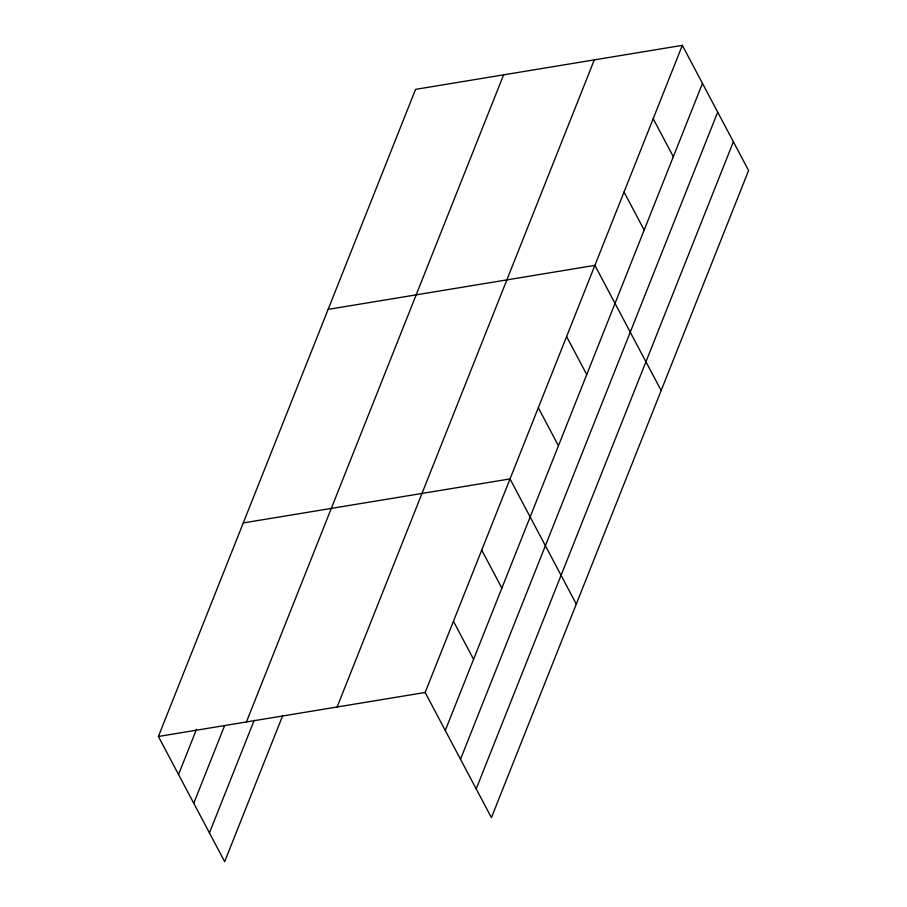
<?xml version="1.0" encoding="UTF-8"?>
<svg xmlns="http://www.w3.org/2000/svg" width="907" height="907" viewBox="0 0 907 907"><rect width="100%" height="100%" fill="white"/><g stroke="black" fill="none" stroke-linecap="round" stroke-linejoin="round"><path stroke-width="1.36" d="M282.791 715.396L224.664 861.65L158.396 736.484L415.576 89.362L682.336 45.35L748.604 170.516L491.424 817.638L425.145 692.472L682.336 45.35M178.532 774.51L196.536 729.217M193.758 803.273L224.619 725.611M246.421 721.961L503.612 74.839M209.438 832.898L254.187 720.294M337.121 706.995L594.3 59.873M445.28 730.498L702.471 83.376M460.507 759.261L717.698 112.139M476.198 788.886L733.378 141.764M328.141 309.378L594.89 265.366L661.169 390.543M243.269 522.931L510.017 478.919L576.296 604.085M158.396 736.484L425.145 692.472M653.187 118.692L673.323 156.718M624.039 192.035L644.174 230.061M566.603 336.554L586.738 374.591M538.305 407.742L558.451 445.768M481.73 550.107L501.866 588.133M453.432 621.284L473.579 659.321"/></g></svg>
